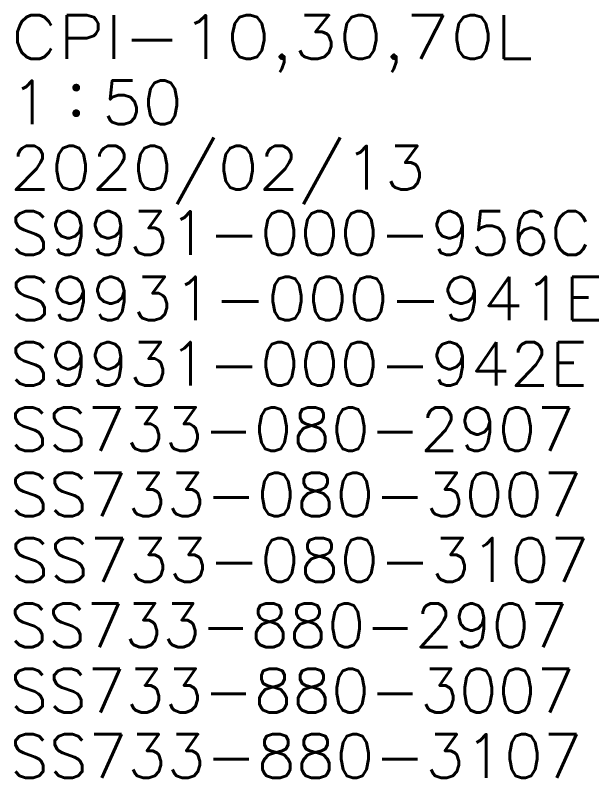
# Model space of a CAD drawing. Extents: x -9877 to -4419, y 2249 to 6216.
# Drawn here: x -9877 to -8203, y 4028 to 6216 of the extents above; entities that cross this region are included whole.
import ezdxf
from ezdxf.enums import TextEntityAlignment as Align

# ---------------------------------------------------------------- set-up
doc = ezdxf.new("R2010")
doc.units = 0
doc.layers.add('LY_1', color=7, linetype='CONTINUOUS')
doc.styles.add('MX_NOTE_STANDARD', font='txt.shx', dxfattribs={"bigfont": 'extfont.shx'})

msp = doc.modelspace()

# ---------------------------------------------------------------- texts
at = {"layer": 'LY_1', "color": 110, "linetype": 'CONTINUOUS', "style": 'MX_NOTE_STANDARD'}
for s, width, p in [('CPI-10,30,70L', 1.2, (-9889.610441, 6215.817523)), ('1：50', 1.081081, (-9892.087919, 6028.317523)), ('2020/02/13', 1.090909, (-9891.883168, 5840.817523)), ('S9931-000-956C', 1.063291, (-9892.458542, 5653.317523)), ('S9931-000-941E', 1.090909, (-9891.883168, 5465.817523)), ('S9931-000-942E', 1.063291, (-9892.458542, 5278.317523)), ('SS733-080-2907', 1.037037, (-9893.005503, 5090.817523)), ('SS733-080-3007', 1.05, (-9892.735441, 4903.317523)), ('SS733-080-3107', 1.063291, (-9892.458542, 4715.817523)), ('SS733-880-2907', 1.02439, (-9893.268978, 4528.317523)), ('SS733-880-3007', 1.037037, (-9893.005503, 4340.817523)), ('SS733-880-3107', 1.05, (-9892.735441, 4153.317523))]:
    msp.add_text(s, height=125, dxfattribs=dict(at, width=width)).set_placement(p, align=Align.TOP_LEFT)

doc.saveas('drawing.dxf')
